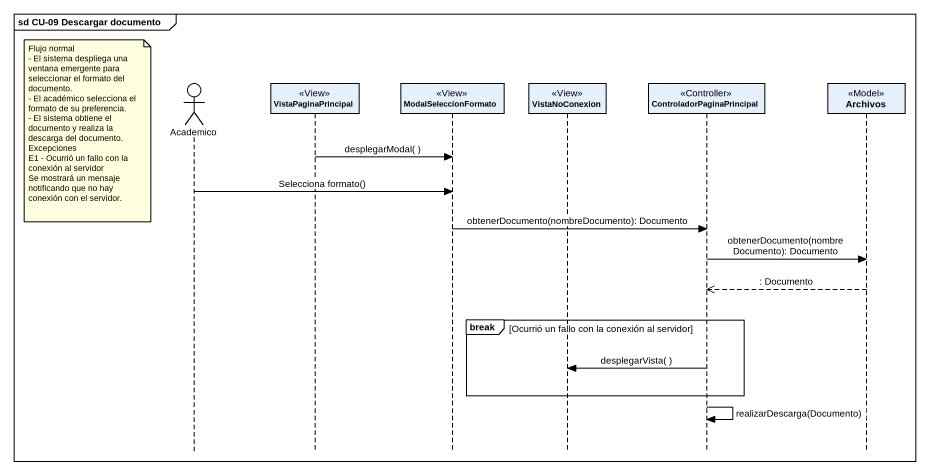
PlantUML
@startuml
mainframe sd CU-09 Descargar documento
hide footbox
actor Academico
participant VistaPaginaPrincipal <<View>>
participant ModalSeleccionFormato <<View>>
participant VistaNoConexion <<View>>
participant ControladorPaginaPrincipal <<Controller>>
participant Archivos <<Model>>

note left of Academico
  Flujo normal
  - El sistema despliega una ventana emergente para seleccionar el formato del documento.
  - El académico selecciona el formato de su preferencia.
  - El sistema obtiene el documento y realiza la descarga del documento.
  Excepciones
  E1 - Ocurrió un fallo con la conexión al servidor
  Se mostrará un mensaje notificando que no hay conexión con el servidor.
end note
VistaPaginaPrincipal -> ModalSeleccionFormato : desplegarModal( )
Academico -> ModalSeleccionFormato : Selecciona formato()
ModalSeleccionFormato -> ControladorPaginaPrincipal : obtenerDocumento(nombreDocumento): Documento
ControladorPaginaPrincipal -> Archivos : obtenerDocumento(nombreDocumento): Documento
Archivos -->> ControladorPaginaPrincipal : : Documento
break Ocurrió un fallo con la conexión al servidor
  ControladorPaginaPrincipal -> VistaNoConexion : desplegarVista( )
end
ControladorPaginaPrincipal -> ControladorPaginaPrincipal : realizarDescarga(Documento)
@enduml
